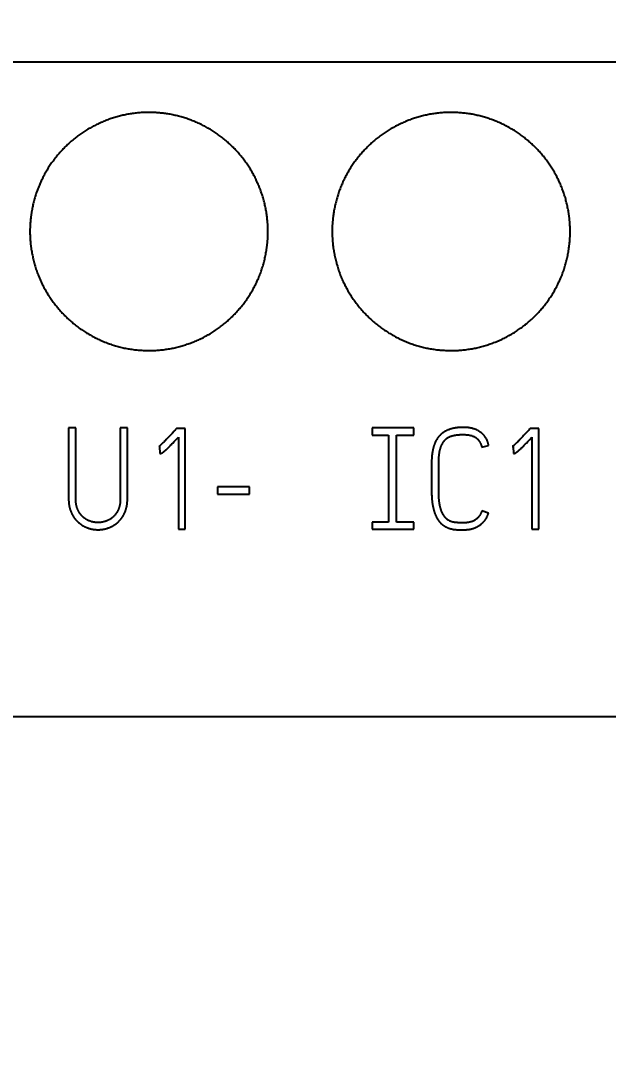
# Model space of a CAD drawing. Extents: x 0 to 420, y 0 to 297.
# Drawn here: x 110.42 to 120.31, y 141.67 to 158.89 of the extents above; entities that cross this region are included whole.
import ezdxf
from ezdxf.enums import TextEntityAlignment as Align

# ---------------------------------------------------------------- set-up
doc = ezdxf.new("R2010")
doc.units = 0
doc.header["$LTSCALE"] = 23.1
for name, color, linetype in [('10000_FRONT', 7, 'CONTINUOUS'), ('10100_DIM_FRONT', 7, 'CONTINUOUS'), ('10500_FRONT_LABELING', 7, 'CONTINUOUS')]:
    doc.layers.add(name, color=color, linetype=linetype)
doc.dimstyles.get("Standard").update_dxf_attribs({"dimtxt": 2.5, "dimasz": 2.5, "dimexe": 1.25, "dimexo": 0.625, "dimtad": 1, "dimcen": 2.5, "dimazin": 3, "dimtfac": 1, "dimtmove": 0, "dimatfit": 3})

# ---------------------------------------------------------------- blocks, each defined once
blk = doc.blocks.new('*D0')
at = {"layer": '10100_DIM_FRONT', "linetype": 'CONTINUOUS'}
for p, q in [((107.530749, 192.195968), (107.530749, 134.211085)), ((143.030749, 192.195968), (143.030749, 134.211085)), ((107.530749, 136.211085), (125.280749, 136.211085)), ((143.030749, 136.211085), (125.280749, 136.211085))]:
    blk.add_line(p, q, dxfattribs=at)
for points in [[(111.030749, 136.711085), (107.530749, 136.211085), (111.030749, 135.711085)], [(139.530749, 135.711085), (143.030749, 136.211085), (139.530749, 136.711085)]]:
    blk.add_solid(points, dxfattribs=at)
blk.add_text('35,5', height=3.5, dxfattribs=at).set_placement((121.450091, 137.086085), (130.950091, 137.086085), align=Align.FIT)
blk = doc.blocks.new('*D1')
at = {"layer": '10100_DIM_FRONT', "linetype": 'CONTINUOUS'}
for p, q in [((143.030749, 192.195968), (143.030749, 124.458443)), ((99.530757, 151.746968), (99.530757, 124.458443)), ((99.530757, 126.458443), (121.280753, 126.458443)), ((143.030749, 126.458443), (121.280753, 126.458443))]:
    blk.add_line(p, q, dxfattribs=at)
for points in [[(103.030757, 126.958443), (99.530757, 126.458443), (103.030757, 125.958443)], [(139.530749, 125.958443), (143.030749, 126.458443), (139.530749, 126.958443)]]:
    blk.add_solid(points, dxfattribs=at)
blk.add_text('43,5', height=3.5, dxfattribs=at).set_placement((117.247464, 127.333443), (126.997464, 127.333443), align=Align.FIT)

msp = doc.modelspace()

# ---------------------------------------------------------------- linework, layer by layer
at = {"layer": '10000_FRONT', "color": 7, "linetype": 'CONTINUOUS'}
for p, q in [((107.531, 158.197), (143.031, 158.197)), ((143.031, 147.197), (107.531, 147.197))]:
    msp.add_line(p, q, dxfattribs=at)
for points in [[(114.581, 155.347), (114.581, 155.368), (114.58, 155.388), (114.58, 155.409), (114.579, 155.429), (114.578, 155.449), (114.577, 155.47), (114.576, 155.49), (114.574, 155.51), (114.572, 155.531), (114.57, 155.551), (114.568, 155.571), (114.566, 155.591), (114.563, 155.612), (114.56, 155.632), (114.557, 155.652), (114.554, 155.672), (114.551, 155.692), (114.547, 155.712), (114.543, 155.732), (114.539, 155.752), (114.535, 155.772), (114.531, 155.791), (114.526, 155.811), (114.521, 155.831), (114.516, 155.851), (114.511, 155.87), (114.506, 155.89), (114.5, 155.91), (114.494, 155.929), (114.488, 155.949), (114.482, 155.968), (114.475, 155.988), (114.469, 156.007), (114.462, 156.027), (114.455, 156.046), (114.447, 156.065), (114.44, 156.084), (114.432, 156.103), (114.424, 156.122), (114.416, 156.141), (114.408, 156.16), (114.4, 156.178), (114.391, 156.197), (114.383, 156.215), (114.374, 156.233), (114.364, 156.252), (114.355, 156.27), (114.346, 156.288), (114.336, 156.306), (114.326, 156.323), (114.316, 156.341), (114.306, 156.359), (114.296, 156.376), (114.285, 156.393), (114.274, 156.411), (114.263, 156.428), (114.252, 156.445), (114.241, 156.462), (114.23, 156.479), (114.218, 156.496), (114.206, 156.512), (114.194, 156.529), (114.182, 156.545), (114.169, 156.562), (114.157, 156.578), (114.144, 156.594), (114.131, 156.61), (114.118, 156.626), (114.105, 156.642), (114.091, 156.658), (114.078, 156.673), (114.064, 156.688), (114.05, 156.703), (114.037, 156.718), (114.022, 156.733), (114.008, 156.748), (113.994, 156.762), (113.979, 156.777), (113.965, 156.791), (113.95, 156.805), (113.935, 156.819), (113.92, 156.832), (113.905, 156.846), (113.889, 156.859), (113.874, 156.873), (113.858, 156.886), (113.843, 156.899), (113.827, 156.911), (113.811, 156.924), (113.795, 156.937), (113.778, 156.949), (113.762, 156.961), (113.745, 156.973), (113.728, 156.985), (113.712, 156.997), (113.695, 157.008), (113.677, 157.019), (113.66, 157.031), (113.643, 157.042), (113.625, 157.053), (113.607, 157.063), (113.59, 157.074), (113.572, 157.084), (113.554, 157.094), (113.536, 157.104), (113.518, 157.114), (113.5, 157.123), (113.481, 157.133), (113.463, 157.142), (113.445, 157.151), (113.426, 157.159), (113.408, 157.168), (113.389, 157.176), (113.37, 157.184), (113.352, 157.192), (113.333, 157.2), (113.314, 157.208), (113.295, 157.215), (113.276, 157.222), (113.256, 157.229), (113.237, 157.236), (113.218, 157.243), (113.198, 157.249), (113.179, 157.255), (113.159, 157.261), (113.14, 157.267), (113.12, 157.273), (113.1, 157.278), (113.08, 157.284), (113.06, 157.289), (113.04, 157.294), (113.02, 157.298), (113, 157.303), (112.98, 157.307), (112.959, 157.311), (112.939, 157.315), (112.919, 157.318), (112.898, 157.322), (112.878, 157.325), (112.858, 157.328), (112.837, 157.33), (112.817, 157.333), (112.797, 157.335), (112.776, 157.337), (112.756, 157.339), (112.736, 157.341), (112.715, 157.342), (112.695, 157.344), (112.675, 157.345), (112.654, 157.346), (112.634, 157.346), (112.613, 157.347), (112.593, 157.347), (112.572, 157.347), (112.552, 157.347), (112.532, 157.346), (112.511, 157.346), (112.491, 157.345), (112.47, 157.344), (112.45, 157.343), (112.429, 157.341), (112.408, 157.34), (112.388, 157.338), (112.367, 157.336), (112.347, 157.333), (112.326, 157.331), (112.306, 157.328), (112.285, 157.325), (112.265, 157.322), (112.245, 157.319), (112.224, 157.315), (112.204, 157.311), (112.184, 157.307), (112.164, 157.303), (112.144, 157.299), (112.124, 157.294), (112.104, 157.289), (112.084, 157.284), (112.065, 157.279), (112.045, 157.274), (112.025, 157.268), (112.006, 157.262), (111.986, 157.257), (111.967, 157.25), (111.947, 157.244), (111.928, 157.237), (111.909, 157.231), (111.889, 157.224), (111.87, 157.216), (111.851, 157.209), (111.832, 157.202), (111.813, 157.194), (111.794, 157.186), (111.775, 157.178), (111.756, 157.169), (111.738, 157.161), (111.719, 157.152), (111.7, 157.143), (111.682, 157.134)], [(119.661, 155.347), (119.661, 155.368), (119.66, 155.388), (119.66, 155.409), (119.659, 155.429), (119.658, 155.449), (119.657, 155.47), (119.656, 155.49), (119.654, 155.51), (119.652, 155.531), (119.65, 155.551), (119.648, 155.571), (119.646, 155.591), (119.643, 155.612), (119.64, 155.632), (119.637, 155.652), (119.634, 155.672), (119.631, 155.692), (119.627, 155.712), (119.623, 155.732), (119.619, 155.752), (119.615, 155.772), (119.611, 155.791), (119.606, 155.811), (119.601, 155.831), (119.596, 155.851), (119.591, 155.87), (119.586, 155.89), (119.58, 155.91), (119.574, 155.929), (119.568, 155.949), (119.562, 155.968), (119.555, 155.988), (119.549, 156.007), (119.542, 156.027), (119.535, 156.046), (119.527, 156.065), (119.52, 156.084), (119.512, 156.103), (119.504, 156.122), (119.496, 156.141), (119.488, 156.16), (119.48, 156.178), (119.471, 156.197), (119.463, 156.215), (119.454, 156.233), (119.444, 156.252), (119.435, 156.27), (119.426, 156.288), (119.416, 156.306), (119.406, 156.323), (119.396, 156.341), (119.386, 156.359), (119.376, 156.376), (119.365, 156.393), (119.354, 156.411), (119.343, 156.428), (119.332, 156.445), (119.321, 156.462), (119.31, 156.479), (119.298, 156.496), (119.286, 156.512), (119.274, 156.529), (119.262, 156.545), (119.249, 156.562), (119.237, 156.578), (119.224, 156.594), (119.211, 156.61), (119.198, 156.626), (119.185, 156.642), (119.171, 156.658), (119.158, 156.673), (119.144, 156.688), (119.13, 156.703), (119.117, 156.718), (119.102, 156.733), (119.088, 156.748), (119.074, 156.762), (119.059, 156.777), (119.045, 156.791), (119.03, 156.805), (119.015, 156.819), (119, 156.832), (118.985, 156.846), (118.969, 156.859), (118.954, 156.873), (118.938, 156.886), (118.923, 156.899), (118.907, 156.911), (118.891, 156.924), (118.875, 156.937), (118.858, 156.949), (118.842, 156.961), (118.825, 156.973), (118.808, 156.985), (118.792, 156.997), (118.775, 157.008), (118.757, 157.019), (118.74, 157.031), (118.723, 157.042), (118.705, 157.053), (118.687, 157.063), (118.67, 157.074), (118.652, 157.084), (118.634, 157.094), (118.616, 157.104), (118.598, 157.114), (118.58, 157.123), (118.561, 157.133), (118.543, 157.142), (118.525, 157.151), (118.506, 157.159), (118.488, 157.168), (118.469, 157.176), (118.45, 157.184), (118.432, 157.192), (118.413, 157.2), (118.394, 157.208), (118.375, 157.215), (118.356, 157.222), (118.336, 157.229), (118.317, 157.236), (118.298, 157.243), (118.278, 157.249), (118.259, 157.255), (118.239, 157.261), (118.22, 157.267), (118.2, 157.273), (118.18, 157.278), (118.16, 157.284), (118.14, 157.289), (118.12, 157.294), (118.1, 157.298), (118.08, 157.303), (118.06, 157.307), (118.039, 157.311), (118.019, 157.315), (117.999, 157.318), (117.978, 157.322), (117.958, 157.325), (117.938, 157.328), (117.917, 157.33), (117.897, 157.333), (117.877, 157.335), (117.856, 157.337), (117.836, 157.339), (117.816, 157.341), (117.795, 157.342), (117.775, 157.344), (117.755, 157.345), (117.734, 157.346), (117.714, 157.346), (117.693, 157.347), (117.673, 157.347), (117.652, 157.347), (117.632, 157.347), (117.612, 157.346), (117.591, 157.346), (117.571, 157.345), (117.55, 157.344), (117.53, 157.343), (117.509, 157.341), (117.488, 157.34), (117.468, 157.338), (117.447, 157.336), (117.427, 157.333), (117.406, 157.331), (117.386, 157.328), (117.365, 157.325), (117.345, 157.322), (117.325, 157.319), (117.304, 157.315), (117.284, 157.311), (117.264, 157.307), (117.244, 157.303), (117.224, 157.299), (117.204, 157.294), (117.184, 157.289), (117.164, 157.284), (117.145, 157.279), (117.125, 157.274), (117.105, 157.268), (117.086, 157.262), (117.066, 157.257), (117.047, 157.25), (117.027, 157.244), (117.008, 157.237), (116.989, 157.231), (116.969, 157.224), (116.95, 157.216), (116.931, 157.209), (116.912, 157.202), (116.893, 157.194), (116.874, 157.186), (116.855, 157.178), (116.836, 157.169), (116.818, 157.161), (116.799, 157.152), (116.78, 157.143), (116.762, 157.134)], [(111.682, 157.134), (111.664, 157.124), (111.645, 157.115), (111.627, 157.105), (111.609, 157.095), (111.591, 157.085), (111.573, 157.075), (111.556, 157.064), (111.538, 157.054), (111.521, 157.043), (111.504, 157.032), (111.486, 157.021), (111.469, 157.01), (111.453, 156.998), (111.436, 156.987), (111.419, 156.975), (111.403, 156.963), (111.386, 156.951), (111.37, 156.939), (111.354, 156.926), (111.338, 156.914), (111.322, 156.901), (111.306, 156.888), (111.29, 156.875), (111.275, 156.862), (111.259, 156.848), (111.244, 156.835), (111.229, 156.821), (111.214, 156.807), (111.199, 156.793), (111.184, 156.778), (111.169, 156.764), (111.155, 156.749), (111.14, 156.734), (111.126, 156.72), (111.112, 156.704), (111.098, 156.689), (111.085, 156.674), (111.071, 156.659), (111.058, 156.643), (111.045, 156.627), (111.032, 156.612), (111.019, 156.596), (111.006, 156.58), (110.994, 156.564), (110.981, 156.548), (110.969, 156.531), (110.957, 156.515), (110.945, 156.498), (110.934, 156.481), (110.922, 156.465), (110.911, 156.448), (110.9, 156.431), (110.889, 156.414), (110.878, 156.396), (110.867, 156.379), (110.857, 156.361), (110.847, 156.344), (110.837, 156.326), (110.827, 156.308), (110.817, 156.29), (110.807, 156.272), (110.798, 156.254), (110.789, 156.235), (110.78, 156.217), (110.771, 156.198), (110.762, 156.179), (110.754, 156.161), (110.746, 156.142), (110.738, 156.123), (110.73, 156.104), (110.722, 156.085), (110.715, 156.066), (110.707, 156.047), (110.7, 156.028), (110.693, 156.009), (110.687, 155.99), (110.68, 155.97), (110.674, 155.951), (110.668, 155.932), (110.662, 155.912), (110.657, 155.893), (110.651, 155.873), (110.646, 155.853), (110.641, 155.834), (110.636, 155.814), (110.631, 155.794), (110.627, 155.774), (110.623, 155.754), (110.619, 155.734), (110.615, 155.714), (110.611, 155.694), (110.608, 155.674), (110.604, 155.654), (110.601, 155.634), (110.599, 155.614), (110.596, 155.593), (110.594, 155.573), (110.591, 155.552), (110.589, 155.532), (110.587, 155.511), (110.586, 155.491), (110.585, 155.47), (110.583, 155.45), (110.582, 155.429), (110.582, 155.409), (110.581, 155.388), (110.581, 155.368), (110.581, 155.347)], [(116.762, 157.134), (116.744, 157.124), (116.725, 157.115), (116.707, 157.105), (116.689, 157.095), (116.671, 157.085), (116.653, 157.075), (116.636, 157.064), (116.618, 157.054), (116.601, 157.043), (116.584, 157.032), (116.566, 157.021), (116.549, 157.01), (116.533, 156.998), (116.516, 156.987), (116.499, 156.975), (116.483, 156.963), (116.466, 156.951), (116.45, 156.939), (116.434, 156.926), (116.418, 156.914), (116.402, 156.901), (116.386, 156.888), (116.37, 156.875), (116.355, 156.862), (116.339, 156.848), (116.324, 156.835), (116.309, 156.821), (116.294, 156.807), (116.279, 156.793), (116.264, 156.778), (116.249, 156.764), (116.235, 156.749), (116.22, 156.734), (116.206, 156.72), (116.192, 156.704), (116.178, 156.689), (116.165, 156.674), (116.151, 156.659), (116.138, 156.643), (116.125, 156.627), (116.112, 156.612), (116.099, 156.596), (116.086, 156.58), (116.074, 156.564), (116.061, 156.548), (116.049, 156.531), (116.037, 156.515), (116.025, 156.498), (116.014, 156.481), (116.002, 156.465), (115.991, 156.448), (115.98, 156.431), (115.969, 156.414), (115.958, 156.396), (115.947, 156.379), (115.937, 156.361), (115.927, 156.344), (115.917, 156.326), (115.907, 156.308), (115.897, 156.29), (115.887, 156.272), (115.878, 156.254), (115.869, 156.235), (115.86, 156.217), (115.851, 156.198), (115.842, 156.179), (115.834, 156.161), (115.826, 156.142), (115.818, 156.123), (115.81, 156.104), (115.802, 156.085), (115.795, 156.066), (115.787, 156.047), (115.78, 156.028), (115.773, 156.009), (115.767, 155.99), (115.76, 155.97), (115.754, 155.951), (115.748, 155.932), (115.742, 155.912), (115.737, 155.893), (115.731, 155.873), (115.726, 155.853), (115.721, 155.834), (115.716, 155.814), (115.711, 155.794), (115.707, 155.774), (115.703, 155.754), (115.699, 155.734), (115.695, 155.714), (115.691, 155.694), (115.688, 155.674), (115.684, 155.654), (115.681, 155.634), (115.679, 155.614), (115.676, 155.593), (115.674, 155.573), (115.671, 155.552), (115.669, 155.532), (115.667, 155.511), (115.666, 155.491), (115.665, 155.47), (115.663, 155.45), (115.662, 155.429), (115.662, 155.409), (115.661, 155.388), (115.661, 155.368), (115.661, 155.347)], [(110.581, 155.347), (110.581, 155.326), (110.581, 155.304), (110.582, 155.283), (110.583, 155.262), (110.584, 155.24), (110.585, 155.219), (110.586, 155.198), (110.588, 155.177), (110.59, 155.156), (110.592, 155.135), (110.594, 155.114), (110.597, 155.093), (110.6, 155.072), (110.603, 155.051), (110.606, 155.03), (110.61, 155.009), (110.613, 154.988), (110.617, 154.967), (110.621, 154.947), (110.626, 154.926), (110.63, 154.905), (110.635, 154.885), (110.64, 154.864), (110.645, 154.844), (110.651, 154.823), (110.656, 154.803), (110.662, 154.782), (110.668, 154.762), (110.675, 154.742), (110.681, 154.721), (110.688, 154.701), (110.695, 154.681), (110.702, 154.661), (110.71, 154.641), (110.717, 154.621), (110.725, 154.601), (110.733, 154.581), (110.741, 154.561), (110.75, 154.542), (110.759, 154.523), (110.767, 154.503), (110.776, 154.484), (110.786, 154.465), (110.795, 154.446), (110.805, 154.427), (110.815, 154.409), (110.825, 154.39), (110.835, 154.371), (110.845, 154.353), (110.856, 154.335), (110.867, 154.317), (110.878, 154.298), (110.889, 154.281), (110.9, 154.263), (110.912, 154.245), (110.924, 154.227), (110.936, 154.21), (110.948, 154.192), (110.96, 154.175), (110.973, 154.158), (110.986, 154.141), (110.999, 154.124), (111.012, 154.107), (111.025, 154.09), (111.039, 154.073), (111.052, 154.057), (111.066, 154.041), (111.08, 154.025), (111.094, 154.009), (111.109, 153.993), (111.123, 153.977), (111.138, 153.962), (111.153, 153.947), (111.168, 153.932), (111.183, 153.917), (111.198, 153.902), (111.213, 153.887), (111.229, 153.873), (111.245, 153.859), (111.261, 153.845), (111.277, 153.831), (111.293, 153.817), (111.309, 153.803), (111.325, 153.79), (111.342, 153.777), (111.359, 153.764), (111.376, 153.751), (111.393, 153.738), (111.41, 153.726), (111.427, 153.713), (111.445, 153.701), (111.462, 153.689), (111.48, 153.677), (111.498, 153.665), (111.516, 153.654), (111.535, 153.642), (111.553, 153.631), (111.571, 153.62), (111.59, 153.61), (111.609, 153.599), (111.627, 153.589), (111.646, 153.579), (111.665, 153.569), (111.684, 153.559), (111.703, 153.55), (111.722, 153.541), (111.742, 153.532), (111.761, 153.523), (111.78, 153.514), (111.8, 153.506), (111.819, 153.498), (111.839, 153.49), (111.859, 153.482), (111.879, 153.474), (111.899, 153.467), (111.919, 153.46), (111.939, 153.453), (111.959, 153.446), (111.979, 153.44), (112, 153.433), (112.02, 153.427), (112.041, 153.421), (112.061, 153.416), (112.082, 153.41), (112.103, 153.405), (112.124, 153.4), (112.145, 153.395), (112.166, 153.39), (112.187, 153.386), (112.208, 153.382), (112.229, 153.378), (112.25, 153.374), (112.271, 153.371), (112.292, 153.368), (112.314, 153.365), (112.335, 153.362), (112.356, 153.36), (112.377, 153.357), (112.398, 153.355), (112.419, 153.354), (112.441, 153.352), (112.462, 153.351), (112.483, 153.349), (112.504, 153.348), (112.526, 153.348), (112.547, 153.347), (112.568, 153.347), (112.589, 153.347), (112.611, 153.347), (112.632, 153.348), (112.653, 153.348), (112.675, 153.349), (112.696, 153.35), (112.717, 153.352), (112.739, 153.353), (112.76, 153.355), (112.782, 153.357), (112.803, 153.359), (112.824, 153.362), (112.846, 153.365), (112.867, 153.368), (112.888, 153.371), (112.909, 153.374), (112.931, 153.378), (112.952, 153.382), (112.973, 153.386), (112.993, 153.39), (113.014, 153.395), (113.035, 153.399), (113.056, 153.404), (113.076, 153.409), (113.097, 153.415), (113.118, 153.42), (113.138, 153.426), (113.158, 153.432), (113.179, 153.438), (113.199, 153.445), (113.219, 153.452), (113.239, 153.458), (113.259, 153.466), (113.279, 153.473), (113.299, 153.48), (113.319, 153.488), (113.339, 153.496), (113.359, 153.504), (113.378, 153.513), (113.398, 153.521), (113.417, 153.53), (113.437, 153.539), (113.456, 153.549), (113.475, 153.558), (113.495, 153.568), (113.514, 153.578), (113.533, 153.588), (113.551, 153.598), (113.57, 153.609), (113.588, 153.619), (113.607, 153.63), (113.625, 153.641)], [(113.625, 153.641), (113.643, 153.652), (113.661, 153.664), (113.679, 153.675), (113.697, 153.687), (113.714, 153.699), (113.732, 153.711), (113.749, 153.724), (113.766, 153.736), (113.783, 153.749), (113.8, 153.762), (113.817, 153.775), (113.833, 153.788), (113.85, 153.801), (113.866, 153.815), (113.882, 153.829), (113.899, 153.842), (113.914, 153.857), (113.93, 153.871), (113.946, 153.885), (113.962, 153.9), (113.977, 153.915), (113.992, 153.93), (114.007, 153.945), (114.022, 153.961), (114.037, 153.976), (114.052, 153.992), (114.066, 154.008), (114.08, 154.024), (114.094, 154.04), (114.108, 154.056), (114.122, 154.072), (114.135, 154.089), (114.148, 154.105), (114.162, 154.122), (114.174, 154.139), (114.187, 154.156), (114.2, 154.173), (114.212, 154.19), (114.224, 154.207), (114.236, 154.225), (114.248, 154.242), (114.26, 154.26), (114.271, 154.278), (114.282, 154.296), (114.293, 154.314), (114.304, 154.332), (114.315, 154.35), (114.325, 154.369), (114.336, 154.388), (114.346, 154.406), (114.356, 154.425), (114.365, 154.444), (114.375, 154.463), (114.384, 154.483), (114.393, 154.502), (114.402, 154.521), (114.411, 154.541), (114.42, 154.56), (114.428, 154.58), (114.436, 154.6), (114.444, 154.62), (114.451, 154.639), (114.459, 154.659), (114.466, 154.679), (114.473, 154.699), (114.48, 154.719), (114.486, 154.739), (114.493, 154.76), (114.499, 154.78), (114.505, 154.8), (114.51, 154.821), (114.516, 154.841), (114.521, 154.861), (114.526, 154.882), (114.531, 154.903), (114.535, 154.923), (114.54, 154.944), (114.544, 154.965), (114.548, 154.986), (114.552, 155.007), (114.555, 155.027), (114.558, 155.049), (114.561, 155.07), (114.564, 155.091), (114.567, 155.112), (114.569, 155.133), (114.572, 155.155), (114.573, 155.176), (114.575, 155.197), (114.577, 155.219), (114.578, 155.24), (114.579, 155.261), (114.58, 155.283), (114.58, 155.304), (114.581, 155.326), (114.581, 155.347)], [(115.661, 155.347), (115.661, 155.326), (115.661, 155.304), (115.662, 155.283), (115.663, 155.262), (115.664, 155.24), (115.665, 155.219), (115.666, 155.198), (115.668, 155.177), (115.67, 155.156), (115.672, 155.135), (115.674, 155.114), (115.677, 155.093), (115.68, 155.072), (115.683, 155.051), (115.686, 155.03), (115.69, 155.009), (115.693, 154.988), (115.697, 154.967), (115.701, 154.947), (115.706, 154.926), (115.71, 154.905), (115.715, 154.885), (115.72, 154.864), (115.725, 154.844), (115.731, 154.823), (115.736, 154.803), (115.742, 154.782), (115.748, 154.762), (115.755, 154.742), (115.761, 154.721), (115.768, 154.701), (115.775, 154.681), (115.782, 154.661), (115.79, 154.641), (115.797, 154.621), (115.805, 154.601), (115.813, 154.581), (115.821, 154.561), (115.83, 154.542), (115.839, 154.523), (115.847, 154.503), (115.856, 154.484), (115.866, 154.465), (115.875, 154.446), (115.885, 154.427), (115.895, 154.409), (115.905, 154.39), (115.915, 154.371), (115.925, 154.353), (115.936, 154.335), (115.947, 154.317), (115.958, 154.298), (115.969, 154.281), (115.98, 154.263), (115.992, 154.245), (116.004, 154.227), (116.016, 154.21), (116.028, 154.192), (116.04, 154.175), (116.053, 154.158), (116.066, 154.141), (116.079, 154.124), (116.092, 154.107), (116.105, 154.09), (116.119, 154.073), (116.132, 154.057), (116.146, 154.041), (116.16, 154.025), (116.174, 154.009), (116.189, 153.993), (116.203, 153.977), (116.218, 153.962), (116.233, 153.947), (116.248, 153.932), (116.263, 153.917), (116.278, 153.902), (116.293, 153.887), (116.309, 153.873), (116.325, 153.859), (116.341, 153.845), (116.357, 153.831), (116.373, 153.817), (116.389, 153.803), (116.405, 153.79), (116.422, 153.777), (116.439, 153.764), (116.456, 153.751), (116.473, 153.738), (116.49, 153.726), (116.507, 153.713), (116.525, 153.701), (116.542, 153.689), (116.56, 153.677), (116.578, 153.665), (116.596, 153.654), (116.615, 153.642), (116.633, 153.631), (116.651, 153.62), (116.67, 153.61), (116.689, 153.599), (116.707, 153.589), (116.726, 153.579), (116.745, 153.569), (116.764, 153.559), (116.783, 153.55), (116.802, 153.541), (116.822, 153.532), (116.841, 153.523), (116.86, 153.514), (116.88, 153.506), (116.899, 153.498), (116.919, 153.49), (116.939, 153.482), (116.959, 153.474), (116.979, 153.467), (116.999, 153.46), (117.019, 153.453), (117.039, 153.446), (117.059, 153.44), (117.08, 153.433), (117.1, 153.427), (117.121, 153.421), (117.141, 153.416), (117.162, 153.41), (117.183, 153.405), (117.204, 153.4), (117.225, 153.395), (117.246, 153.39), (117.267, 153.386), (117.288, 153.382), (117.309, 153.378), (117.33, 153.374), (117.351, 153.371), (117.372, 153.368), (117.394, 153.365), (117.415, 153.362), (117.436, 153.36), (117.457, 153.357), (117.478, 153.355), (117.499, 153.354), (117.521, 153.352), (117.542, 153.351), (117.563, 153.349), (117.584, 153.348), (117.606, 153.348), (117.627, 153.347), (117.648, 153.347), (117.669, 153.347), (117.691, 153.347), (117.712, 153.348), (117.733, 153.348), (117.755, 153.349), (117.776, 153.35), (117.797, 153.352), (117.819, 153.353), (117.84, 153.355), (117.862, 153.357), (117.883, 153.359), (117.904, 153.362), (117.926, 153.365), (117.947, 153.368), (117.968, 153.371), (117.989, 153.374), (118.011, 153.378), (118.032, 153.382), (118.053, 153.386), (118.073, 153.39), (118.094, 153.395), (118.115, 153.399), (118.136, 153.404), (118.156, 153.409), (118.177, 153.415), (118.198, 153.42), (118.218, 153.426), (118.238, 153.432), (118.259, 153.438), (118.279, 153.445), (118.299, 153.452), (118.319, 153.458), (118.339, 153.466), (118.359, 153.473), (118.379, 153.48), (118.399, 153.488), (118.419, 153.496), (118.439, 153.504), (118.458, 153.513), (118.478, 153.521), (118.497, 153.53), (118.517, 153.539), (118.536, 153.549), (118.555, 153.558), (118.575, 153.568), (118.594, 153.578), (118.613, 153.588), (118.631, 153.598), (118.65, 153.609), (118.668, 153.619), (118.687, 153.63), (118.705, 153.641)], [(118.705, 153.641), (118.723, 153.652), (118.741, 153.664), (118.759, 153.675), (118.777, 153.687), (118.794, 153.699), (118.812, 153.711), (118.829, 153.724), (118.846, 153.736), (118.863, 153.749), (118.88, 153.762), (118.897, 153.775), (118.913, 153.788), (118.93, 153.801), (118.946, 153.815), (118.962, 153.829), (118.979, 153.842), (118.994, 153.857), (119.01, 153.871), (119.026, 153.885), (119.042, 153.9), (119.057, 153.915), (119.072, 153.93), (119.087, 153.945), (119.102, 153.961), (119.117, 153.976), (119.132, 153.992), (119.146, 154.008), (119.16, 154.024), (119.174, 154.04), (119.188, 154.056), (119.202, 154.072), (119.215, 154.089), (119.228, 154.105), (119.242, 154.122), (119.254, 154.139), (119.267, 154.156), (119.28, 154.173), (119.292, 154.19), (119.304, 154.207), (119.316, 154.225), (119.328, 154.242), (119.34, 154.26), (119.351, 154.278), (119.362, 154.296), (119.373, 154.314), (119.384, 154.332), (119.395, 154.35), (119.405, 154.369), (119.416, 154.388), (119.426, 154.406), (119.436, 154.425), (119.445, 154.444), (119.455, 154.463), (119.464, 154.483), (119.473, 154.502), (119.482, 154.521), (119.491, 154.541), (119.5, 154.56), (119.508, 154.58), (119.516, 154.6), (119.524, 154.62), (119.531, 154.639), (119.539, 154.659), (119.546, 154.679), (119.553, 154.699), (119.56, 154.719), (119.566, 154.739), (119.573, 154.76), (119.579, 154.78), (119.585, 154.8), (119.59, 154.821), (119.596, 154.841), (119.601, 154.861), (119.606, 154.882), (119.611, 154.903), (119.615, 154.923), (119.62, 154.944), (119.624, 154.965), (119.628, 154.986), (119.632, 155.007), (119.635, 155.027), (119.638, 155.049), (119.641, 155.07), (119.644, 155.091), (119.647, 155.112), (119.649, 155.133), (119.652, 155.155), (119.653, 155.176), (119.655, 155.197), (119.657, 155.219), (119.658, 155.24), (119.659, 155.261), (119.66, 155.283), (119.66, 155.304), (119.661, 155.326), (119.661, 155.347)]]:
    msp.add_lwpolyline(points, dxfattribs=at)
at = {"layer": '10500_FRONT_LABELING', "color": 7, "linetype": 'CONTINUOUS'}
for p, q in [((111.231, 152.049), (111.231, 150.852)), ((111.351, 152.049), (111.231, 152.049)), ((111.351, 150.852), (111.351, 152.049)), ((112.098, 152.049), (112.098, 150.852)), ((112.219, 152.049), (112.098, 152.049)), ((112.219, 150.852), (112.219, 152.049)), ((113.044, 152.038), (113.027, 152.019)), ((113.192, 152.038), (113.044, 152.038)), ((113.192, 150.345), (113.192, 152.038)), ((116.331, 152.047), (116.331, 151.927)), ((117.031, 152.047), (116.331, 152.047)), ((117.031, 151.927), (117.031, 152.047)), ((118.986, 152.038), (118.969, 152.019)), ((119.135, 152.038), (118.986, 152.038)), ((119.135, 150.345), (119.135, 152.038)), ((112.872, 151.851), (112.861, 151.839)), ((112.888, 151.868), (112.872, 151.851)), ((112.905, 151.885), (112.888, 151.868)), ((112.921, 151.902), (112.905, 151.885)), ((112.937, 151.92), (112.921, 151.902)), ((112.953, 151.937), (112.937, 151.92)), ((112.969, 151.954), (112.953, 151.937)), ((113.033, 151.847), (113.075, 151.891)), ((113.075, 151.891), (113.075, 150.345)), ((116.331, 151.927), (116.606, 151.927)), ((116.606, 151.927), (116.606, 150.467)), ((116.741, 150.467), (116.741, 151.927)), ((116.741, 151.927), (117.031, 151.927)), ((118.814, 151.851), (118.803, 151.839)), ((118.83, 151.868), (118.814, 151.851)), ((118.847, 151.885), (118.83, 151.868)), ((118.863, 151.902), (118.847, 151.885)), ((118.879, 151.92), (118.863, 151.902)), ((118.895, 151.937), (118.879, 151.92)), ((118.911, 151.954), (118.895, 151.937)), ((118.975, 151.847), (119.017, 151.891)), ((119.017, 151.891), (119.017, 150.345)), ((112.744, 151.733), (112.759, 151.738)), ((112.759, 151.738), (112.766, 151.618)), ((112.885, 151.696), (112.893, 151.703)), ((112.893, 151.703), (112.901, 151.711)), ((112.901, 151.711), (112.909, 151.719)), ((112.909, 151.719), (112.917, 151.727)), ((112.917, 151.727), (112.925, 151.734)), ((112.925, 151.734), (112.936, 151.746)), ((112.952, 151.762), (112.968, 151.778)), ((112.968, 151.778), (112.983, 151.794)), ((112.983, 151.794), (113.006, 151.818)), ((113.006, 151.818), (113.033, 151.847)), ((118.175, 151.724), (118.29, 151.752)), ((118.687, 151.733), (118.701, 151.738)), ((118.701, 151.738), (118.708, 151.618)), ((118.803, 151.839), (118.792, 151.828)), ((118.827, 151.696), (118.835, 151.703)), ((118.835, 151.703), (118.843, 151.711)), ((118.843, 151.711), (118.851, 151.719)), ((118.851, 151.719), (118.859, 151.727)), ((118.859, 151.727), (118.871, 151.738)), ((118.871, 151.738), (118.882, 151.75)), ((118.882, 151.75), (118.894, 151.762)), ((118.894, 151.762), (118.91, 151.778)), ((118.91, 151.778), (118.925, 151.794)), ((118.925, 151.794), (118.948, 151.818)), ((118.948, 151.818), (118.975, 151.847)), ((117.452, 151.51), (117.453, 151.521)), ((117.452, 151.5), (117.452, 151.51)), ((117.451, 151.478), (117.452, 151.489)), ((117.451, 151.467), (117.451, 151.478)), ((117.451, 151.457), (117.451, 151.467)), ((117.451, 151.446), (117.451, 151.457)), ((117.451, 150.985), (117.451, 151.446)), ((117.452, 151.489), (117.452, 151.5)), ((113.731, 151.057), (113.731, 150.936)), ((114.268, 151.057), (113.731, 151.057)), ((114.268, 150.936), (114.268, 151.057)), ((117.331, 150.991), (117.331, 150.977)), ((113.731, 150.936), (114.268, 150.936)), ((117.331, 150.977), (117.331, 150.963)), ((117.331, 150.963), (117.331, 150.95)), ((117.331, 150.95), (117.332, 150.936)), ((117.332, 150.936), (117.332, 150.922)), ((117.332, 150.922), (117.333, 150.909)), ((117.333, 150.909), (117.333, 150.895)), ((117.333, 150.895), (117.334, 150.881)), ((117.451, 150.973), (117.451, 150.985)), ((117.451, 150.961), (117.451, 150.973)), ((117.452, 150.948), (117.451, 150.961)), ((117.452, 150.936), (117.452, 150.948)), ((117.452, 150.924), (117.452, 150.936)), ((117.453, 150.911), (117.452, 150.924)), ((117.453, 150.899), (117.453, 150.911)), ((117.454, 150.887), (117.453, 150.899)), ((117.455, 150.875), (117.454, 150.887)), ((117.456, 150.862), (117.455, 150.875)), ((118.288, 150.616), (118.177, 150.656)), ((113.075, 150.345), (113.192, 150.345)), ((116.331, 150.467), (116.331, 150.347)), ((116.606, 150.467), (116.331, 150.467)), ((116.331, 150.347), (117.031, 150.347)), ((117.031, 150.467), (116.741, 150.467)), ((117.031, 150.347), (117.031, 150.467)), ((117.784, 150.455), (117.771, 150.456)), ((117.796, 150.455), (117.784, 150.455)), ((117.788, 150.337), (117.802, 150.336)), ((117.802, 150.336), (117.815, 150.336)), ((117.815, 150.336), (117.829, 150.335)), ((119.017, 150.345), (119.135, 150.345))]:
    msp.add_line(p, q, dxfattribs=at)
for points in [[(118.29, 151.752), (118.289, 151.76), (118.288, 151.768), (118.287, 151.775), (118.285, 151.783), (118.283, 151.79), (118.281, 151.798), (118.279, 151.805), (118.276, 151.812), (118.274, 151.82), (118.271, 151.827), (118.268, 151.834), (118.265, 151.841), (118.261, 151.848), (118.258, 151.855), (118.254, 151.862), (118.25, 151.869), (118.246, 151.875), (118.242, 151.882), (118.238, 151.888), (118.233, 151.895), (118.229, 151.901), (118.224, 151.907), (118.219, 151.913), (118.214, 151.919), (118.209, 151.925), (118.204, 151.931), (118.198, 151.936), (118.193, 151.942), (118.187, 151.947), (118.181, 151.953), (118.176, 151.958), (118.17, 151.963), (118.164, 151.968), (118.158, 151.972), (118.151, 151.977), (118.145, 151.982), (118.139, 151.986), (118.132, 151.99), (118.125, 151.994), (118.119, 151.998), (118.112, 152.002), (118.105, 152.006), (118.098, 152.01), (118.091, 152.013), (118.084, 152.016), (118.077, 152.019), (118.07, 152.022), (118.063, 152.025), (118.055, 152.028), (118.048, 152.03), (118.041, 152.033), (118.033, 152.035), (118.026, 152.037), (118.018, 152.039), (118.011, 152.041), (118.003, 152.043), (117.995, 152.044), (117.988, 152.046), (117.98, 152.047), (117.972, 152.049), (117.964, 152.05), (117.957, 152.051), (117.949, 152.052), (117.941, 152.053), (117.934, 152.053), (117.926, 152.054), (117.918, 152.055), (117.91, 152.055), (117.903, 152.055), (117.895, 152.056), (117.887, 152.056), (117.879, 152.056), (117.872, 152.056), (117.864, 152.056), (117.856, 152.056), (117.849, 152.056), (117.841, 152.056), (117.833, 152.056), (117.825, 152.056), (117.818, 152.055), (117.81, 152.055), (117.802, 152.055), (117.794, 152.054), (117.787, 152.054), (117.779, 152.053), (117.771, 152.052), (117.763, 152.051), (117.756, 152.05), (117.748, 152.049), (117.74, 152.048), (117.733, 152.047), (117.725, 152.046), (117.717, 152.045), (117.709, 152.043), (117.702, 152.042), (117.694, 152.04), (117.687, 152.038), (117.679, 152.036), (117.672, 152.035), (117.664, 152.033), (117.657, 152.03), (117.649, 152.028), (117.642, 152.026), (117.634, 152.024), (117.627, 152.021), (117.62, 152.018), (117.613, 152.016), (117.605, 152.013), (117.598, 152.01), (117.591, 152.007), (117.584, 152.003), (117.577, 152), (117.57, 151.996), (117.563, 151.993), (117.556, 151.989), (117.549, 151.985), (117.543, 151.981), (117.536, 151.977), (117.53, 151.973), (117.523, 151.968), (117.517, 151.964), (117.511, 151.959), (117.505, 151.954), (117.499, 151.949), (117.493, 151.944), (117.487, 151.939), (117.481, 151.934), (117.476, 151.929), (117.47, 151.923), (117.465, 151.917), (117.46, 151.912), (117.455, 151.906), (117.45, 151.9), (117.445, 151.894), (117.44, 151.888), (117.436, 151.882), (117.431, 151.875), (117.427, 151.869), (117.423, 151.862), (117.419, 151.856), (117.415, 151.849), (117.411, 151.842), (117.407, 151.836), (117.403, 151.829), (117.4, 151.822), (117.397, 151.815), (117.393, 151.808), (117.39, 151.801), (117.387, 151.794), (117.384, 151.786), (117.381, 151.779), (117.379, 151.772), (117.376, 151.765), (117.373, 151.758), (117.371, 151.75), (117.369, 151.743), (117.366, 151.736), (117.364, 151.728), (117.362, 151.721), (117.36, 151.713), (117.358, 151.706), (117.357, 151.699), (117.355, 151.691), (117.353, 151.684), (117.352, 151.676), (117.35, 151.668), (117.349, 151.661), (117.347, 151.653), (117.346, 151.646), (117.345, 151.638), (117.343, 151.63), (117.342, 151.623), (117.341, 151.615), (117.34, 151.607), (117.339, 151.6), (117.338, 151.592), (117.338, 151.584), (117.337, 151.577), (117.336, 151.569), (117.335, 151.561), (117.335, 151.554), (117.334, 151.546), (117.334, 151.538), (117.333, 151.531), (117.333, 151.523), (117.332, 151.515), (117.332, 151.507), (117.332, 151.5), (117.331, 151.492), (117.331, 151.484), (117.331, 151.477), (117.331, 151.469), (117.331, 151.461), (117.331, 151.453), (117.331, 150.991)], [(113.017, 152.007), (113.006, 151.995), (112.969, 151.954)], [(113.027, 152.019), (113.022, 152.013), (113.017, 152.007)], [(117.453, 151.521), (117.453, 151.532), (117.454, 151.537), (117.454, 151.543), (117.454, 151.548), (117.455, 151.553), (117.455, 151.559), (117.456, 151.564), (117.456, 151.569), (117.457, 151.575), (117.457, 151.58), (117.458, 151.585), (117.458, 151.591), (117.459, 151.596), (117.46, 151.601), (117.46, 151.607), (117.461, 151.612), (117.462, 151.617), (117.463, 151.623), (117.464, 151.628), (117.464, 151.633), (117.465, 151.639), (117.466, 151.644), (117.467, 151.649), (117.468, 151.655), (117.47, 151.66), (117.471, 151.665), (117.472, 151.67), (117.473, 151.676), (117.474, 151.681), (117.476, 151.686), (117.477, 151.691), (117.479, 151.697), (117.48, 151.702), (117.482, 151.707), (117.483, 151.712), (117.485, 151.717), (117.487, 151.723), (117.489, 151.728), (117.491, 151.733), (117.493, 151.738), (117.495, 151.743), (117.497, 151.748), (117.499, 151.753), (117.501, 151.758), (117.503, 151.763), (117.505, 151.768), (117.508, 151.773), (117.51, 151.777), (117.513, 151.782), (117.515, 151.787), (117.518, 151.792), (117.521, 151.796), (117.524, 151.801), (117.527, 151.806), (117.53, 151.81), (117.533, 151.815), (117.536, 151.819), (117.539, 151.823), (117.543, 151.828), (117.546, 151.832), (117.55, 151.836), (117.553, 151.84), (117.557, 151.844), (117.561, 151.848), (117.564, 151.851), (117.568, 151.855), (117.572, 151.859), (117.576, 151.862), (117.581, 151.866), (117.585, 151.869), (117.589, 151.873), (117.594, 151.876), (117.598, 151.879), (117.603, 151.882), (117.607, 151.885), (117.612, 151.888), (117.617, 151.89), (117.621, 151.893), (117.626, 151.896), (117.631, 151.898), (117.636, 151.9), (117.641, 151.903), (117.646, 151.905), (117.651, 151.907), (117.656, 151.909), (117.661, 151.91), (117.667, 151.912), (117.672, 151.914), (117.677, 151.915), (117.682, 151.917), (117.688, 151.918), (117.693, 151.919), (117.698, 151.921), (117.704, 151.922), (117.709, 151.923), (117.714, 151.924), (117.72, 151.925), (117.725, 151.926), (117.73, 151.927), (117.736, 151.927), (117.741, 151.928), (117.747, 151.929), (117.752, 151.93), (117.757, 151.93), (117.763, 151.931), (117.768, 151.931), (117.773, 151.932), (117.779, 151.933), (117.784, 151.933), (117.79, 151.933), (117.795, 151.934), (117.8, 151.934), (117.806, 151.935), (117.811, 151.935), (117.817, 151.935), (117.822, 151.935), (117.828, 151.936), (117.833, 151.936), (117.838, 151.936), (117.844, 151.936), (117.849, 151.936), (117.855, 151.936), (117.86, 151.936), (117.866, 151.936), (117.871, 151.936), (117.877, 151.936), (117.882, 151.936), (117.888, 151.936), (117.893, 151.935), (117.898, 151.935), (117.904, 151.935), (117.909, 151.934), (117.915, 151.934), (117.92, 151.934), (117.926, 151.933), (117.931, 151.933), (117.936, 151.932), (117.942, 151.931), (117.947, 151.93), (117.953, 151.93), (117.958, 151.929), (117.963, 151.928), (117.969, 151.927), (117.974, 151.926), (117.979, 151.925), (117.985, 151.923), (117.99, 151.922), (117.995, 151.921), (118, 151.919), (118.006, 151.918), (118.011, 151.916), (118.016, 151.914), (118.021, 151.912), (118.026, 151.911), (118.031, 151.909), (118.036, 151.906), (118.041, 151.904), (118.046, 151.902), (118.051, 151.899), (118.056, 151.897), (118.061, 151.894), (118.065, 151.891), (118.07, 151.889), (118.075, 151.886), (118.079, 151.882), (118.083, 151.879), (118.088, 151.876), (118.092, 151.872), (118.096, 151.869), (118.1, 151.865), (118.104, 151.862), (118.107, 151.858), (118.111, 151.854), (118.115, 151.85), (118.118, 151.846), (118.122, 151.841), (118.125, 151.837), (118.128, 151.833), (118.131, 151.828), (118.134, 151.824), (118.137, 151.819), (118.14, 151.814), (118.143, 151.81), (118.145, 151.805)], [(118.959, 152.007), (118.948, 151.995), (118.911, 151.954)], [(118.969, 152.019), (118.964, 152.013), (118.959, 152.007)], [(112.861, 151.839), (112.85, 151.828), (112.845, 151.823), (112.839, 151.817), (112.833, 151.811), (112.828, 151.806), (112.822, 151.8), (112.816, 151.795), (112.811, 151.789), (112.805, 151.784), (112.799, 151.779), (112.793, 151.773), (112.787, 151.768), (112.782, 151.763), (112.776, 151.758), (112.77, 151.753), (112.764, 151.748), (112.757, 151.743), (112.751, 151.738), (112.748, 151.736), (112.744, 151.733)], [(112.766, 151.618), (112.769, 151.618), (112.771, 151.618), (112.774, 151.619), (112.777, 151.619), (112.782, 151.62), (112.785, 151.621), (112.788, 151.622), (112.79, 151.623), (112.793, 151.624), (112.796, 151.625), (112.798, 151.626), (112.803, 151.628), (112.808, 151.631), (112.813, 151.634), (112.817, 151.638), (112.822, 151.641), (112.826, 151.644), (112.831, 151.648), (112.835, 151.651), (112.839, 151.655), (112.844, 151.658), (112.848, 151.662), (112.852, 151.666), (112.856, 151.669), (112.86, 151.673), (112.864, 151.677), (112.869, 151.68), (112.873, 151.684), (112.877, 151.688), (112.885, 151.696)], [(112.936, 151.746), (112.94, 151.75), (112.952, 151.762)], [(118.145, 151.805), (118.148, 151.8), (118.15, 151.795), (118.152, 151.791), (118.155, 151.786), (118.157, 151.781), (118.159, 151.776), (118.161, 151.771), (118.163, 151.766), (118.164, 151.761), (118.166, 151.755), (118.168, 151.75), (118.169, 151.745), (118.171, 151.74), (118.172, 151.735), (118.174, 151.729), (118.175, 151.724)], [(118.792, 151.828), (118.781, 151.817), (118.775, 151.811), (118.77, 151.806), (118.764, 151.8), (118.758, 151.795), (118.753, 151.789), (118.747, 151.784), (118.741, 151.779), (118.735, 151.773), (118.729, 151.768), (118.724, 151.763), (118.718, 151.758), (118.712, 151.753), (118.706, 151.748), (118.699, 151.743), (118.693, 151.738), (118.69, 151.736), (118.687, 151.733)], [(118.708, 151.618), (118.711, 151.618), (118.713, 151.618), (118.716, 151.619), (118.719, 151.619), (118.724, 151.62), (118.727, 151.621), (118.73, 151.622), (118.733, 151.623), (118.735, 151.624), (118.738, 151.625), (118.74, 151.626), (118.745, 151.628), (118.75, 151.631), (118.755, 151.634), (118.759, 151.638), (118.764, 151.641), (118.768, 151.644), (118.773, 151.648), (118.777, 151.651), (118.781, 151.655), (118.786, 151.658), (118.79, 151.662), (118.794, 151.666), (118.798, 151.669), (118.802, 151.673), (118.806, 151.677), (118.811, 151.68), (118.815, 151.684), (118.819, 151.688), (118.827, 151.696)], [(111.231, 150.852), (111.231, 150.844), (111.231, 150.837), (111.231, 150.829), (111.231, 150.822), (111.232, 150.815), (111.232, 150.807), (111.233, 150.8), (111.233, 150.792), (111.234, 150.785), (111.235, 150.778), (111.235, 150.77), (111.236, 150.763), (111.237, 150.756), (111.238, 150.749), (111.24, 150.741), (111.241, 150.734), (111.242, 150.727), (111.244, 150.72), (111.245, 150.713), (111.247, 150.705), (111.249, 150.698), (111.251, 150.691), (111.253, 150.684), (111.255, 150.677), (111.257, 150.67), (111.26, 150.663), (111.262, 150.656), (111.265, 150.649), (111.268, 150.642), (111.271, 150.635), (111.273, 150.628), (111.276, 150.621), (111.28, 150.615), (111.283, 150.608), (111.286, 150.602), (111.29, 150.595), (111.293, 150.589), (111.297, 150.582), (111.3, 150.576), (111.304, 150.569), (111.308, 150.563), (111.312, 150.557), (111.316, 150.551), (111.32, 150.545), (111.324, 150.539), (111.329, 150.533), (111.333, 150.527), (111.338, 150.521), (111.342, 150.515), (111.347, 150.509), (111.352, 150.504), (111.357, 150.498), (111.362, 150.493), (111.367, 150.487), (111.372, 150.482), (111.378, 150.477), (111.383, 150.472), (111.388, 150.467), (111.394, 150.462), (111.399, 150.457), (111.405, 150.452), (111.411, 150.447), (111.417, 150.443), (111.422, 150.438), (111.428, 150.434), (111.434, 150.429), (111.441, 150.425), (111.447, 150.421), (111.453, 150.417), (111.459, 150.413), (111.466, 150.409), (111.472, 150.405), (111.479, 150.402), (111.485, 150.398), (111.492, 150.394), (111.498, 150.391), (111.505, 150.388), (111.512, 150.385), (111.519, 150.382), (111.525, 150.379), (111.532, 150.376), (111.539, 150.373), (111.546, 150.37), (111.553, 150.368), (111.56, 150.365), (111.567, 150.363), (111.574, 150.361), (111.581, 150.359), (111.588, 150.357), (111.596, 150.355), (111.603, 150.353), (111.61, 150.351), (111.617, 150.349), (111.625, 150.348), (111.632, 150.346), (111.639, 150.345), (111.647, 150.344), (111.654, 150.343), (111.662, 150.342), (111.669, 150.341), (111.676, 150.34), (111.684, 150.339), (111.691, 150.339), (111.699, 150.338), (111.706, 150.338), (111.714, 150.338), (111.721, 150.338), (111.728, 150.338), (111.736, 150.338), (111.743, 150.338), (111.751, 150.338), (111.758, 150.339), (111.765, 150.339), (111.773, 150.34), (111.78, 150.34), (111.788, 150.341), (111.795, 150.342), (111.803, 150.343), (111.81, 150.345), (111.817, 150.346), (111.825, 150.347), (111.832, 150.349), (111.839, 150.35), (111.847, 150.352), (111.854, 150.354), (111.861, 150.356), (111.868, 150.358), (111.875, 150.36), (111.882, 150.362), (111.889, 150.364), (111.896, 150.367), (111.903, 150.369), (111.91, 150.372), (111.917, 150.375), (111.924, 150.378), (111.931, 150.381), (111.938, 150.384), (111.944, 150.387), (111.951, 150.39), (111.958, 150.393), (111.964, 150.397), (111.971, 150.4), (111.978, 150.404), (111.984, 150.408), (111.99, 150.412), (111.997, 150.416), (112.003, 150.42), (112.009, 150.424), (112.015, 150.428), (112.021, 150.432), (112.027, 150.437), (112.033, 150.441), (112.039, 150.446), (112.044, 150.451), (112.05, 150.455), (112.055, 150.46), (112.061, 150.465), (112.066, 150.47), (112.072, 150.475), (112.077, 150.481), (112.082, 150.486), (112.087, 150.491), (112.092, 150.497), (112.097, 150.503), (112.102, 150.508), (112.107, 150.514), (112.111, 150.52), (112.116, 150.526), (112.12, 150.532), (112.125, 150.538), (112.129, 150.544), (112.133, 150.55), (112.137, 150.556), (112.141, 150.562), (112.145, 150.569), (112.149, 150.575), (112.152, 150.581), (112.156, 150.588), (112.16, 150.594), (112.163, 150.601), (112.166, 150.607), (112.17, 150.614), (112.173, 150.621), (112.176, 150.628), (112.179, 150.635), (112.182, 150.641), (112.184, 150.648), (112.187, 150.655), (112.189, 150.662), (112.192, 150.669), (112.194, 150.676), (112.196, 150.683), (112.198, 150.69), (112.2, 150.698), (112.202, 150.705), (112.204, 150.712), (112.205, 150.719), (112.207, 150.726), (112.208, 150.733)], [(111.351, 150.827), (111.351, 150.833), (111.351, 150.84), (111.351, 150.846), (111.351, 150.852)], [(112.098, 150.852), (112.098, 150.846), (112.098, 150.84), (112.098, 150.834), (112.098, 150.828), (112.098, 150.822), (112.097, 150.816), (112.097, 150.81), (112.096, 150.804), (112.096, 150.798), (112.095, 150.792), (112.095, 150.786), (112.094, 150.78), (112.093, 150.774), (112.092, 150.769), (112.091, 150.763), (112.09, 150.757), (112.089, 150.751), (112.088, 150.745), (112.087, 150.74), (112.085, 150.734), (112.084, 150.728), (112.082, 150.722), (112.08, 150.717), (112.079, 150.711), (112.077, 150.705), (112.075, 150.7), (112.073, 150.694), (112.071, 150.688), (112.068, 150.683), (112.066, 150.677), (112.064, 150.672), (112.061, 150.666), (112.058, 150.661), (112.056, 150.655), (112.053, 150.65), (112.05, 150.645), (112.047, 150.64), (112.044, 150.634), (112.041, 150.629), (112.038, 150.624), (112.035, 150.619), (112.032, 150.614), (112.028, 150.609), (112.025, 150.604), (112.021, 150.6), (112.018, 150.595), (112.014, 150.59), (112.01, 150.585), (112.006, 150.581), (112.002, 150.576), (111.998, 150.572), (111.994, 150.567), (111.99, 150.563), (111.985, 150.559), (111.981, 150.555), (111.977, 150.551), (111.972, 150.547), (111.968, 150.543), (111.963, 150.539), (111.958, 150.535), (111.953, 150.532), (111.949, 150.528), (111.944, 150.525), (111.939, 150.521), (111.934, 150.518), (111.929, 150.515), (111.924, 150.512), (111.918, 150.509), (111.913, 150.506), (111.908, 150.503), (111.902, 150.5), (111.897, 150.497), (111.892, 150.495), (111.886, 150.492), (111.881, 150.49), (111.875, 150.487), (111.869, 150.485), (111.864, 150.483), (111.858, 150.481), (111.852, 150.479), (111.847, 150.477), (111.841, 150.475), (111.835, 150.474), (111.829, 150.472), (111.824, 150.47), (111.818, 150.469), (111.812, 150.468), (111.806, 150.466), (111.8, 150.465), (111.794, 150.464), (111.788, 150.463), (111.782, 150.462), (111.776, 150.461), (111.77, 150.46), (111.764, 150.46), (111.758, 150.459), (111.752, 150.459), (111.746, 150.458), (111.74, 150.458), (111.734, 150.458), (111.728, 150.458), (111.722, 150.458), (111.716, 150.458), (111.71, 150.458), (111.704, 150.458), (111.698, 150.459), (111.692, 150.459), (111.686, 150.46), (111.68, 150.46), (111.674, 150.461), (111.668, 150.462), (111.662, 150.463), (111.656, 150.464), (111.65, 150.465), (111.644, 150.466), (111.638, 150.468), (111.633, 150.469), (111.627, 150.47), (111.621, 150.472), (111.615, 150.473), (111.609, 150.475), (111.604, 150.477), (111.598, 150.479), (111.592, 150.481), (111.587, 150.483), (111.581, 150.485), (111.575, 150.487), (111.57, 150.489), (111.564, 150.492), (111.559, 150.494), (111.553, 150.497), (111.548, 150.499), (111.542, 150.502), (111.537, 150.505), (111.532, 150.508), (111.527, 150.511), (111.522, 150.514), (111.517, 150.517), (111.512, 150.521), (111.507, 150.524), (111.502, 150.528), (111.497, 150.531), (111.492, 150.535), (111.487, 150.538), (111.483, 150.542), (111.478, 150.546), (111.474, 150.55), (111.469, 150.554), (111.465, 150.558), (111.461, 150.562), (111.456, 150.566), (111.452, 150.571), (111.448, 150.575), (111.444, 150.58), (111.44, 150.584), (111.436, 150.589), (111.433, 150.594), (111.429, 150.598), (111.425, 150.603), (111.422, 150.608), (111.419, 150.613), (111.415, 150.618), (111.412, 150.623), (111.409, 150.628), (111.406, 150.633), (111.403, 150.639), (111.4, 150.644), (111.397, 150.649), (111.394, 150.654), (111.392, 150.66), (111.389, 150.665), (111.386, 150.671), (111.384, 150.676), (111.382, 150.682), (111.379, 150.687), (111.377, 150.693), (111.375, 150.698), (111.373, 150.704), (111.371, 150.71), (111.369, 150.715), (111.368, 150.721), (111.366, 150.727), (111.365, 150.733), (111.363, 150.738), (111.362, 150.744), (111.361, 150.75), (111.359, 150.756), (111.358, 150.762), (111.357, 150.768), (111.356, 150.774), (111.356, 150.78), (111.355, 150.786), (111.354, 150.792), (111.354, 150.797), (111.353, 150.803), (111.353, 150.809), (111.352, 150.815), (111.352, 150.821), (111.351, 150.827)], [(112.208, 150.733), (112.21, 150.741), (112.211, 150.748), (112.212, 150.755), (112.213, 150.763), (112.214, 150.77), (112.215, 150.777), (112.216, 150.785), (112.216, 150.792), (112.217, 150.8), (112.217, 150.807), (112.218, 150.814), (112.218, 150.822), (112.218, 150.829), (112.219, 150.837), (112.219, 150.844), (112.219, 150.852)], [(117.334, 150.881), (117.335, 150.875), (117.335, 150.868), (117.336, 150.861), (117.336, 150.854), (117.337, 150.847), (117.337, 150.841), (117.338, 150.834), (117.339, 150.827), (117.339, 150.82), (117.34, 150.814), (117.341, 150.807), (117.342, 150.8), (117.343, 150.793), (117.344, 150.786), (117.345, 150.78), (117.346, 150.773), (117.347, 150.766), (117.348, 150.759), (117.349, 150.753), (117.35, 150.746), (117.352, 150.739), (117.353, 150.733), (117.354, 150.726), (117.356, 150.719), (117.357, 150.712), (117.359, 150.706), (117.36, 150.699), (117.362, 150.692), (117.363, 150.686), (117.365, 150.679), (117.367, 150.672), (117.369, 150.666), (117.371, 150.659), (117.373, 150.652), (117.375, 150.646), (117.377, 150.639), (117.379, 150.633), (117.381, 150.626), (117.383, 150.62), (117.386, 150.613), (117.388, 150.607), (117.39, 150.6), (117.393, 150.594), (117.396, 150.588), (117.398, 150.581), (117.401, 150.575), (117.404, 150.569), (117.407, 150.563), (117.41, 150.556), (117.413, 150.55), (117.416, 150.544), (117.419, 150.538), (117.423, 150.532), (117.426, 150.526), (117.43, 150.52), (117.433, 150.514), (117.437, 150.508), (117.441, 150.503), (117.445, 150.497), (117.449, 150.491), (117.453, 150.486), (117.457, 150.48), (117.461, 150.475), (117.466, 150.47), (117.47, 150.464), (117.475, 150.459), (117.479, 150.454), (117.484, 150.449), (117.489, 150.444), (117.494, 150.44), (117.499, 150.435), (117.505, 150.43), (117.51, 150.426), (117.515, 150.422), (117.521, 150.418), (117.527, 150.414), (117.532, 150.41), (117.538, 150.406), (117.544, 150.402), (117.55, 150.399), (117.556, 150.395), (117.562, 150.392), (117.568, 150.389), (117.574, 150.385), (117.58, 150.382), (117.586, 150.379), (117.593, 150.376), (117.599, 150.373), (117.605, 150.371), (117.612, 150.368), (117.618, 150.366), (117.625, 150.363), (117.631, 150.361), (117.638, 150.359), (117.644, 150.357), (117.651, 150.355), (117.658, 150.353), (117.664, 150.352), (117.671, 150.35), (117.678, 150.348), (117.685, 150.347), (117.691, 150.346), (117.698, 150.344), (117.705, 150.343), (117.712, 150.342), (117.719, 150.341), (117.726, 150.341), (117.733, 150.34), (117.74, 150.339), (117.746, 150.339), (117.753, 150.338), (117.76, 150.338), (117.767, 150.338), (117.774, 150.337), (117.788, 150.337)], [(117.771, 150.456), (117.759, 150.457), (117.753, 150.457), (117.746, 150.458), (117.74, 150.458), (117.734, 150.459), (117.728, 150.46), (117.722, 150.46), (117.715, 150.461), (117.709, 150.462), (117.703, 150.463), (117.697, 150.464), (117.691, 150.465), (117.685, 150.467), (117.679, 150.468), (117.673, 150.47), (117.667, 150.472), (117.661, 150.474), (117.655, 150.476), (117.649, 150.479), (117.644, 150.481), (117.638, 150.484), (117.633, 150.487), (117.627, 150.49), (117.622, 150.493), (117.617, 150.496), (117.612, 150.499), (117.606, 150.503), (117.601, 150.506), (117.596, 150.51), (117.592, 150.514), (117.587, 150.518), (117.582, 150.522), (117.578, 150.527), (117.573, 150.531), (117.569, 150.535), (117.565, 150.54), (117.56, 150.545), (117.556, 150.549), (117.553, 150.554), (117.549, 150.559), (117.545, 150.564), (117.542, 150.569), (117.538, 150.574), (117.535, 150.58), (117.532, 150.585), (117.528, 150.59), (117.525, 150.596), (117.522, 150.601), (117.52, 150.607), (117.517, 150.612), (117.514, 150.618), (117.511, 150.623), (117.509, 150.629), (117.506, 150.634), (117.504, 150.64), (117.501, 150.646), (117.499, 150.652), (117.497, 150.657), (117.495, 150.663), (117.493, 150.669), (117.491, 150.675), (117.489, 150.68), (117.487, 150.686), (117.485, 150.692), (117.483, 150.698), (117.482, 150.704), (117.48, 150.71), (117.478, 150.716), (117.477, 150.722), (117.475, 150.728), (117.474, 150.734), (117.473, 150.74), (117.471, 150.746), (117.47, 150.752), (117.469, 150.758), (117.468, 150.764), (117.467, 150.771), (117.466, 150.777), (117.465, 150.783), (117.464, 150.789), (117.463, 150.795), (117.462, 150.801), (117.461, 150.807), (117.461, 150.813), (117.46, 150.819), (117.459, 150.825), (117.459, 150.832), (117.458, 150.838), (117.457, 150.844), (117.457, 150.85), (117.456, 150.856), (117.456, 150.862)], [(118.177, 150.656), (118.175, 150.65), (118.173, 150.644), (118.171, 150.638), (118.169, 150.633), (118.166, 150.627), (118.164, 150.622), (118.161, 150.616), (118.158, 150.61), (118.156, 150.605), (118.153, 150.6), (118.15, 150.594), (118.147, 150.589), (118.144, 150.584), (118.14, 150.579), (118.137, 150.573), (118.133, 150.568), (118.13, 150.564), (118.126, 150.559), (118.122, 150.554), (118.118, 150.549), (118.113, 150.545), (118.109, 150.54), (118.105, 150.536), (118.1, 150.532), (118.096, 150.528), (118.091, 150.523), (118.086, 150.52), (118.081, 150.516), (118.077, 150.512), (118.072, 150.508), (118.067, 150.505), (118.061, 150.501), (118.056, 150.498), (118.051, 150.495), (118.045, 150.492), (118.04, 150.489), (118.034, 150.486), (118.029, 150.483), (118.023, 150.481), (118.017, 150.478), (118.012, 150.476), (118.006, 150.474), (118, 150.472), (117.994, 150.47), (117.988, 150.468), (117.982, 150.466), (117.976, 150.465), (117.97, 150.464), (117.964, 150.462), (117.958, 150.461), (117.952, 150.46), (117.945, 150.459), (117.939, 150.458), (117.933, 150.458), (117.927, 150.457), (117.921, 150.456), (117.914, 150.456), (117.908, 150.455), (117.902, 150.455), (117.896, 150.454), (117.889, 150.454), (117.883, 150.454), (117.877, 150.453), (117.871, 150.453), (117.865, 150.453), (117.858, 150.453), (117.852, 150.453), (117.846, 150.453), (117.84, 150.453), (117.834, 150.453), (117.827, 150.453), (117.821, 150.454), (117.815, 150.454), (117.809, 150.454), (117.802, 150.454), (117.796, 150.455)], [(117.829, 150.335), (117.836, 150.335), (117.843, 150.335), (117.85, 150.335), (117.857, 150.335), (117.864, 150.335), (117.87, 150.335), (117.877, 150.336), (117.884, 150.336), (117.891, 150.336), (117.898, 150.336), (117.905, 150.337), (117.912, 150.337), (117.918, 150.338), (117.925, 150.339), (117.932, 150.339), (117.939, 150.34), (117.946, 150.341), (117.953, 150.342), (117.96, 150.343), (117.966, 150.344), (117.973, 150.345), (117.98, 150.346), (117.987, 150.348), (117.994, 150.349), (118.001, 150.351), (118.007, 150.353), (118.014, 150.354), (118.021, 150.356), (118.028, 150.358), (118.034, 150.36), (118.041, 150.363), (118.047, 150.365), (118.054, 150.367), (118.06, 150.37), (118.067, 150.373), (118.073, 150.375), (118.079, 150.378), (118.086, 150.381), (118.092, 150.384), (118.098, 150.387), (118.104, 150.391), (118.11, 150.394), (118.116, 150.398), (118.122, 150.401), (118.128, 150.405), (118.134, 150.409), (118.14, 150.413), (118.145, 150.417), (118.151, 150.421), (118.157, 150.425), (118.162, 150.43), (118.167, 150.434), (118.173, 150.438), (118.178, 150.443), (118.183, 150.448), (118.188, 150.452), (118.193, 150.457), (118.198, 150.462), (118.203, 150.467), (118.207, 150.472)], [(118.207, 150.472), (118.212, 150.477), (118.217, 150.483), (118.221, 150.488), (118.225, 150.493), (118.23, 150.499), (118.234, 150.505), (118.238, 150.51), (118.242, 150.516), (118.246, 150.522), (118.249, 150.528), (118.253, 150.533), (118.256, 150.539), (118.26, 150.545), (118.263, 150.552), (118.266, 150.558), (118.269, 150.564), (118.272, 150.57), (118.274, 150.576), (118.277, 150.583), (118.279, 150.589), (118.282, 150.596), (118.284, 150.602), (118.286, 150.609), (118.288, 150.616)]]:
    msp.add_lwpolyline(points, dxfattribs=at)

# ---------------------------------------------------------------- dimensions: what is measured, and where the dimension line sits
at = {"layer": '10100_DIM_FRONT', "linetype": 'CONTINUOUS'}
for base, p1, picture, middle in [((143.031, 126.458), (99.531, 151.747), '*D1', (122.122, 129.083)), ((143.031, 136.211), (107.531, 192.196), '*D0', (126.2, 138.836))]:
    dim = msp.add_linear_dim(base=base, p1=p1, p2=(143.031, 192.196), dimstyle='Standard', dxfattribs=at)
    dim.commit()
    dim.dimension.update_dxf_attribs({"geometry": picture, "text_midpoint": middle, "dimtype": 128})

doc.saveas('drawing.dxf')
